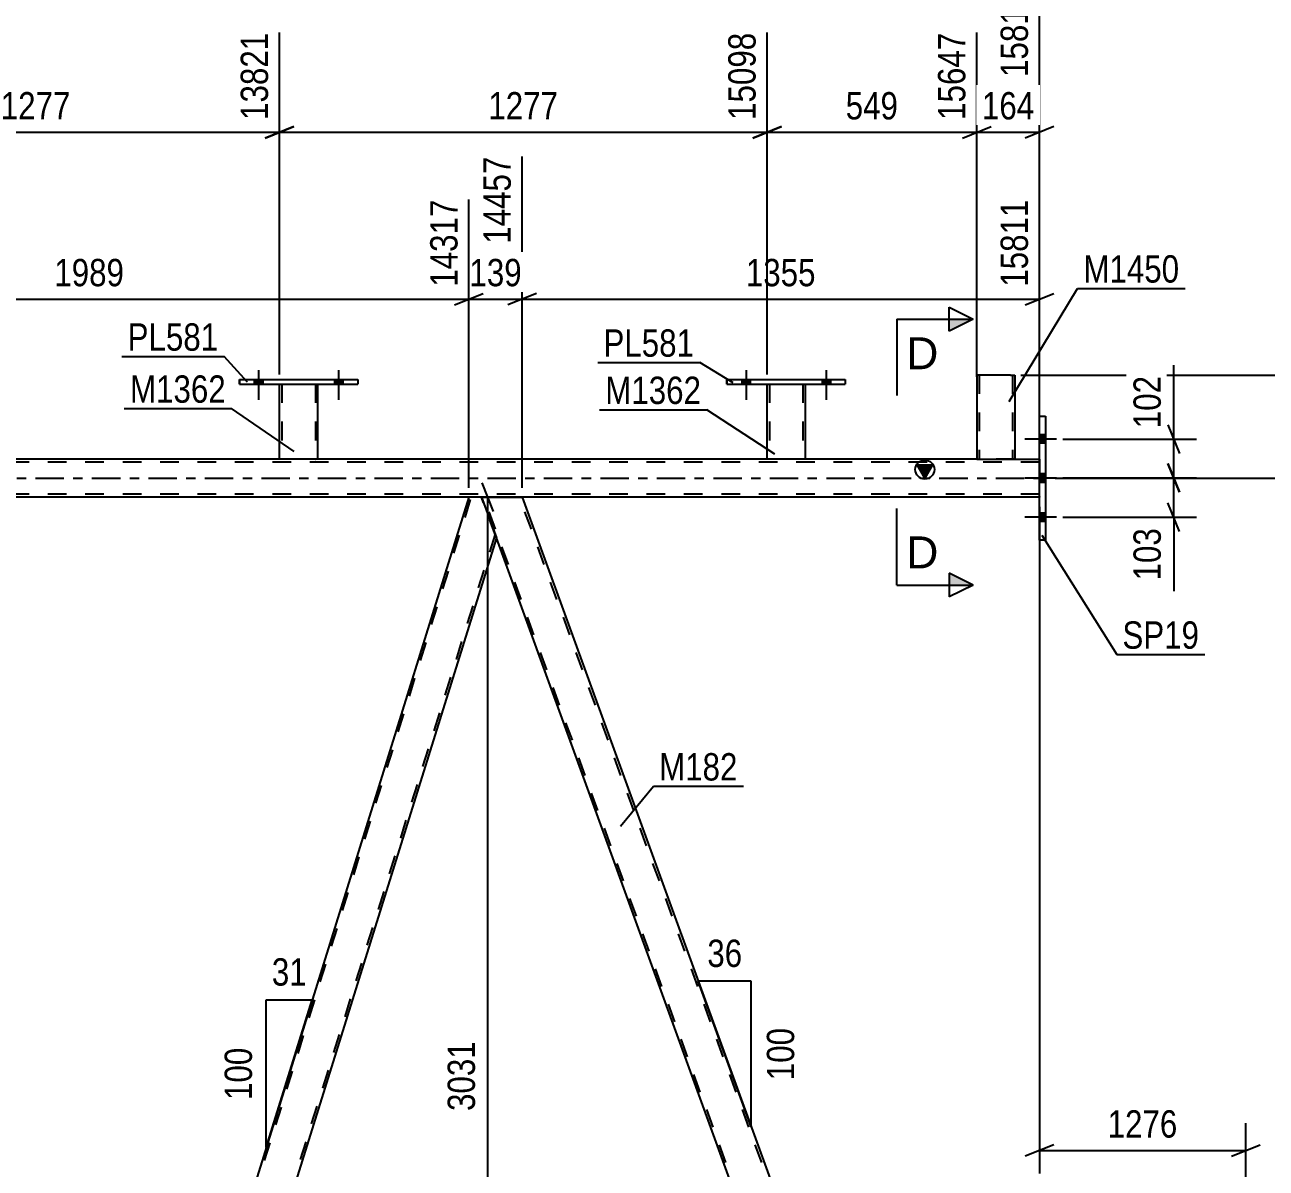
# Model space of a CAD drawing. Header units: millimetres. Extents: x -78 to 763, y -439 to 155.
# Drawn here: x 512.2 to 642.2, y -72.3 to 47.5 of the extents above; entities that cross this region are included whole.
import ezdxf

# ---------------------------------------------------------------- set-up
doc = ezdxf.new("R2010")
doc.units = ezdxf.units.MM
doc.linetypes.add('DXK_LINE_DOT2', pattern=[3.9198, 1.9599, -1.9599])
doc.linetypes.add('DXK_LINE_DOT3', pattern=[5.9187, 2.979, -0.9799, 0.9799, -0.9799])
doc.styles.add('Arial', font='ARIAL.TTF', dxfattribs={"height": 0.2})
doc.styles.add('Arial Narrow', font='ARIALN.TTF', dxfattribs={"height": 0.2})

# ---------------------------------------------------------------- blocks, each defined once
blk = doc.blocks.new('Part-800830732-8464 - 2550')
at = {"color": 2, "linetype": 'Continuous'}
for p, q in [((538.88, 2), (538.88, 9.84)), ((542.88, 9.84), (542.88, 2)), ((542.84, 2), (538.88, 2)), ((542.88, 2), (542.84, 2))]:
    blk.add_line(p, q, dxfattribs=at)
at = {"color": 7, "linetype": 'DXK_LINE_DOT2'}
for p, q in [((538.88, 9.84), (542.88, 9.84)), ((538.88, 9.84), (538.88, 9.84)), ((538.88, 9.84), (538.88, 9.84)), ((539.12, 9.84), (539.12, 2)), ((542.64, 9.84), (542.64, 2)), ((542.88, 9.84), (542.88, 9.84)), ((542.88, 9.84), (542.88, 9.84)), ((542.62, 2), (542.64, 2))]:
    blk.add_line(p, q, dxfattribs=at)
blk = doc.blocks.new('Part-800830732-8465 - 2550')
at = {"color": 2, "linetype": 'Continuous'}
for p, q in [((534.68, 9.84), (534.68, 10.32)), ((534.68, 10.32), (534.68, 10.32)), ((534.68, 10.32), (547.08, 10.32)), ((534.68, 9.84), (534.68, 9.84)), ((534.68, 9.84), (547.08, 9.84)), ((547.08, 10.32), (547.08, 9.84))]:
    blk.add_line(p, q, dxfattribs=at)
at = {"color": 7, "linetype": 'DXK_LINE_DOT2'}
for p, q in [((534.68, 10.32), (534.68, 9.84)), ((534.68, 10.32), (534.68, 10.32)), ((534.68, 9.84), (534.68, 9.84)), ((547.08, 10.32), (547.08, 9.84))]:
    blk.add_line(p, q, dxfattribs=at)
blk = doc.blocks.new('Bolt-800830732-8491 - 2550')
at = {"linetype": 'Continuous'}
for points in [[(587.32, 9.84), (588.2, 9.84), (588.2, 10.32), (587.32, 10.32)], [(595.72, 9.84), (596.6, 9.84), (596.6, 10.32), (595.72, 10.32)]]:
    blk.add_hatch(color=1, dxfattribs=at).paths.add_polyline_path(points)
at = {"color": 1, "linetype": 'Continuous'}
for p, q in [((587.76, 11.32), (587.76, 8.2)), ((596.16, 11.32), (596.16, 8.2)), ((587.32, 10.32), (587.32, 9.84)), ((588.2, 10.32), (588.2, 9.84)), ((595.72, 10.32), (595.72, 9.84)), ((596.6, 10.32), (596.6, 9.84))]:
    blk.add_line(p, q, dxfattribs=at)
blk = doc.blocks.new('Bolt-800830732-8490 - 2550')
at = {"linetype": 'Continuous'}
for points in [[(536.24, 9.84), (537.12, 9.84), (537.12, 10.32), (536.24, 10.32)], [(544.64, 9.84), (545.52, 9.84), (545.52, 10.32), (544.64, 10.32)]]:
    blk.add_hatch(color=1, dxfattribs=at).paths.add_polyline_path(points)
at = {"color": 1, "linetype": 'Continuous'}
for p, q in [((536.68, 11.32), (536.68, 8.2)), ((545.08, 11.32), (545.08, 8.2)), ((536.24, 10.32), (536.24, 9.84)), ((537.12, 10.32), (537.12, 9.84)), ((544.64, 10.32), (544.64, 9.84)), ((545.52, 10.32), (545.52, 9.84))]:
    blk.add_line(p, q, dxfattribs=at)
blk = doc.blocks.new('Part-800830732-2698 - 2550')
at = {"color": 2, "linetype": 'Continuous'}
for p, q in [((618.49, -6.5), (618.49, 6.5)), ((618.49, 6.5), (619.13, 6.5)), ((619.13, 6.5), (619.13, -6.5)), ((619.13, -6.5), (618.49, -6.5))]:
    blk.add_line(p, q, dxfattribs=at)
blk = doc.blocks.new('Bolt-800830732-2828 - 2550')
at = {"linetype": 'Continuous'}
for points in [[(618.49, 4.54), (618.49, 3.66), (619.13, 3.66), (619.13, 4.54)], [(618.49, 4.54), (618.49, 3.66), (619.13, 3.66), (619.13, 4.54)], [(618.49, 4.54), (618.49, 3.66), (619.13, 3.66), (619.13, 4.54)], [(618.49, 0.44), (618.49, -0.44), (619.13, -0.44), (619.13, 0.44)], [(618.49, 0.44), (618.49, -0.44), (619.13, -0.44), (619.13, 0.44)], [(618.49, -3.66), (618.49, -4.54), (619.13, -4.54), (619.13, -3.66)], [(618.49, -3.66), (618.49, -4.54), (619.13, -4.54), (619.13, -3.66)], [(618.49, -3.66), (618.49, -4.54), (619.13, -4.54), (619.13, -3.66)]]:
    blk.add_hatch(color=1, dxfattribs=at).paths.add_polyline_path(points)
at = {"color": 1, "linetype": 'Continuous'}
for p, q in [((620.29, 4.1), (616.97, 4.1)), ((620.29, 4.1), (616.97, 4.1)), ((620.29, 4.1), (616.97, 4.1)), ((619.13, 4.54), (618.49, 4.54)), ((619.13, 4.54), (618.49, 4.54)), ((619.13, 4.54), (618.49, 4.54)), ((619.13, 3.66), (618.49, 3.66)), ((619.13, 3.66), (618.49, 3.66)), ((619.13, 3.66), (618.49, 3.66)), ((620.29, 0), (616.97, 0)), ((620.29, 0), (616.97, 0)), ((619.13, 0.44), (618.49, 0.44)), ((619.13, 0.44), (618.49, 0.44)), ((619.13, -0.44), (618.49, -0.44)), ((619.13, -0.44), (618.49, -0.44)), ((619.13, -3.66), (618.49, -3.66)), ((619.13, -3.66), (618.49, -3.66)), ((619.13, -3.66), (618.49, -3.66)), ((620.29, -4.1), (616.97, -4.1)), ((620.29, -4.1), (616.97, -4.1)), ((620.29, -4.1), (616.97, -4.1)), ((619.13, -4.54), (618.49, -4.54)), ((619.13, -4.54), (618.49, -4.54)), ((619.13, -4.54), (618.49, -4.54))]:
    blk.add_line(p, q, dxfattribs=at)
blk = doc.blocks.new('Part-800830732-2729 - 2550')
at = {"linetype": 'Continuous'}
blk.add_hatch(color=2, dxfattribs=at).paths.add_polyline_path([(606.49, 0), (605.69, 1.4), (607.29, 1.4)])
at = {"color": 7, "linetype": 'DXK_LINE_DOT2'}
for p, q in [((618.49, 1.68), (10.22, 1.68)), ((542.88, 2), (538.88, 2)), ((593.96, 2), (589.96, 2)), ((615.93, 2), (611.93, 2)), ((618.49, 2), (618.49, -2)), ((618.49, -1.68), (10.22, -1.68)), ((564.31, -2), (558.73, -2))]:
    blk.add_line(p, q, dxfattribs=at)
at = {"color": 2, "linetype": 'Continuous'}
for p, q in [((538.88, 2), (491.79, 2)), ((589.96, 2), (542.88, 2)), ((611.93, 2), (593.96, 2)), ((606.49, 0), (605.69, 1.4)), ((605.69, 1.4), (607.29, 1.4)), ((607.29, 1.4), (606.49, 0)), ((615.93, 2), (618.49, 2)), ((558.73, -2), (479.17, -2)), ((618.49, -2), (564.31, -2))]:
    blk.add_line(p, q, dxfattribs=at)
at = {"color": 7, "linetype": 'DXK_LINE_DOT3'}
blk.add_line((10.22, 0), (618.49, 0), dxfattribs=at)
at = {"color": 2, "linetype": 'Continuous'}
blk.add_circle((606.49, 0.9), 1, dxfattribs=at)
blk = doc.blocks.new('Bolt-800830732-8489 - 2550')
at = {"linetype": 'Continuous'}
for points in [[(536.24, 9.84), (537.12, 9.84), (537.12, 10.32), (536.24, 10.32)], [(544.64, 9.84), (545.52, 9.84), (545.52, 10.32), (544.64, 10.32)]]:
    blk.add_hatch(color=1, dxfattribs=at).paths.add_polyline_path(points)
at = {"color": 1, "linetype": 'Continuous'}
for p, q in [((536.68, 11.32), (536.68, 8.2)), ((545.08, 11.32), (545.08, 8.2)), ((536.24, 10.32), (536.24, 9.84)), ((537.12, 10.32), (537.12, 9.84)), ((544.64, 10.32), (544.64, 9.84)), ((545.52, 10.32), (545.52, 9.84))]:
    blk.add_line(p, q, dxfattribs=at)
blk = doc.blocks.new('Part-800830732-2798 - 2550')
at = {"color": 2, "linetype": 'Continuous'}
for p, q in [((560.05, -2), (563.79, -2)), ((563.79, -2), (564.31, -2)), ((564.31, -2), (608.43, -123.22)), ((604.17, -123.22), (561.6, -6.25))]:
    blk.add_line(p, q, dxfattribs=at)
at = {"color": 7, "linetype": 'DXK_LINE_DOT2'}
for p, q in [((561.6, -6.25), (560.05, -2)), ((604.42, -123.22), (560.3, -2)), ((608.17, -123.22), (564.05, -2)), ((608.43, -123.22), (604.17, -123.22))]:
    blk.add_line(p, q, dxfattribs=at)
blk = doc.blocks.new('Part-800830732-2808 - 2550')
at = {"color": 7, "linetype": 'DXK_LINE_DOT2'}
for p, q in [((522.16, -120.12), (558.98, -2)), ((561.46, -5.88), (524.89, -123.22)), ((522.45, -118.4), (522.03, -119.75)), ((526.64, -118.4), (525.14, -123.22)), ((523.29, -123.22), (522.03, -119.75)), ((525.14, -123.22), (523.29, -123.22))]:
    blk.add_line(p, q, dxfattribs=at)
at = {"color": 2, "linetype": 'Continuous'}
for p, q in [((558.73, -2), (522.45, -118.4)), ((560.05, -2), (558.73, -2)), ((560.05, -2), (561.6, -6.25)), ((561.6, -6.25), (526.64, -118.4))]:
    blk.add_line(p, q, dxfattribs=at)
blk = doc.blocks.new('Part-800830732-2813 - 2550')
at = {"color": 2, "linetype": 'Continuous'}
for p, q in [((478.66, -2), (474.91, -2)), ((479.17, -2), (478.66, -2)), ((521.54, -118.4), (479.17, -2)), ((517.28, -118.4), (476.46, -6.25))]:
    blk.add_line(p, q, dxfattribs=at)
at = {"color": 7, "linetype": 'DXK_LINE_DOT2'}
for p, q in [((474.91, -2), (476.46, -6.25)), ((519.29, -123.22), (475.17, -2)), ((523.04, -123.22), (478.92, -2)), ((519.03, -123.22), (517.28, -118.4)), ((523.29, -123.22), (521.54, -118.4)), ((523.29, -123.22), (519.03, -123.22))]:
    blk.add_line(p, q, dxfattribs=at)
blk = doc.blocks.new('Part-800830732-8466 - 2550')
at = {"color": 2, "linetype": 'Continuous'}
for p, q in [((589.96, 2), (589.96, 9.84)), ((593.96, 9.84), (593.96, 2)), ((593.92, 2), (589.96, 2)), ((593.96, 2), (593.92, 2))]:
    blk.add_line(p, q, dxfattribs=at)
at = {"color": 7, "linetype": 'DXK_LINE_DOT2'}
for p, q in [((589.96, 9.84), (593.96, 9.84)), ((589.96, 9.84), (589.96, 9.84)), ((589.96, 9.84), (589.96, 9.84)), ((590.2, 9.84), (590.2, 2)), ((593.72, 9.84), (593.72, 2)), ((593.96, 9.84), (593.96, 9.84)), ((593.96, 9.84), (593.96, 9.84)), ((593.7, 2), (593.72, 2))]:
    blk.add_line(p, q, dxfattribs=at)
blk = doc.blocks.new('Part-800830732-8467 - 2550')
at = {"color": 2, "linetype": 'Continuous'}
for p, q in [((585.76, 9.84), (585.76, 10.32)), ((585.76, 10.32), (585.76, 10.32)), ((585.76, 10.32), (598.16, 10.32)), ((585.76, 9.84), (585.76, 9.84)), ((585.76, 9.84), (598.16, 9.84)), ((598.16, 10.32), (598.16, 9.84))]:
    blk.add_line(p, q, dxfattribs=at)
at = {"color": 7, "linetype": 'DXK_LINE_DOT2'}
for p, q in [((585.76, 10.32), (585.76, 9.84)), ((585.76, 10.32), (585.76, 10.32)), ((585.76, 9.84), (585.76, 9.84)), ((598.16, 10.32), (598.16, 9.84))]:
    blk.add_line(p, q, dxfattribs=at)
blk = doc.blocks.new('Part-800830732-8468 - 2550')
at = {"color": 2, "linetype": 'Continuous'}
for p, q in [((611.93, 10.8), (611.93, 2)), ((615.45, 10.8), (611.93, 10.8)), ((615.45, 10.8), (615.93, 10.8)), ((615.93, 10.8), (615.93, 2)), ((611.93, 2), (615.9, 2)), ((615.93, 2), (615.9, 2))]:
    blk.add_line(p, q, dxfattribs=at)
at = {"color": 7, "linetype": 'DXK_LINE_DOT2'}
for p, q in [((612.17, 10.8), (612.17, 2)), ((615.54, 10.8), (615.62, 10.8)), ((615.62, 10.8), (615.64, 10.8)), ((615.64, 10.8), (615.67, 10.8)), ((615.67, 10.8), (615.69, 10.8)), ((615.69, 10.8), (615.69, 2)), ((615.67, 2), (615.69, 2))]:
    blk.add_line(p, q, dxfattribs=at)
blk = doc.blocks.new('Bolt-800830732-8492 - 2550')
at = {"linetype": 'Continuous'}
for points in [[(587.32, 9.84), (588.2, 9.84), (588.2, 10.32), (587.32, 10.32)], [(595.72, 9.84), (596.6, 9.84), (596.6, 10.32), (595.72, 10.32)]]:
    blk.add_hatch(color=1, dxfattribs=at).paths.add_polyline_path(points)
at = {"color": 1, "linetype": 'Continuous'}
for p, q in [((587.76, 11.32), (587.76, 8.2)), ((596.16, 11.32), (596.16, 8.2)), ((587.32, 10.32), (587.32, 9.84)), ((588.2, 10.32), (588.2, 9.84)), ((595.72, 10.32), (595.72, 9.84)), ((596.6, 10.32), (596.6, 9.84))]:
    blk.add_line(p, q, dxfattribs=at)
blk = doc.blocks.new('StraightDimension-800830732-3612 - 2550')
at = {"color": 7, "linetype": 'Continuous'}
for p, q in [((564.31, -1), (564.31, 33.69)), ((618.49, 3), (618.49, 29.19)), ((565.81, 19.35), (562.81, 18.15)), ((564.31, 18.75), (618.49, 18.75)), ((616.99, 18.15), (619.99, 19.35))]:
    blk.add_line(p, q, dxfattribs=at)
at = {"color": 0}
blk.add_wipeout([(595.65, 19.5), (595.65, 23.7), (587.14, 23.7), (587.14, 19.5)], dxfattribs=at)
at = {"color": 3, "style": 'Arial Narrow'}
blk.add_text('1355', height=2.863, dxfattribs=at).set_placement((587.74, 20.1))
at = {"color": 0, "linetype": 'Continuous'}
blk.add_wipeout([(617.89, 29.79), (613.69, 29.79), (613.69, 19.45), (617.89, 19.45)], dxfattribs=at)
at = {"color": 3, "linetype": 'Continuous', "style": 'Arial Narrow'}
blk.add_text('15811', height=2.863, rotation=90.0002, dxfattribs=at).set_placement((617.29, 20.05))
blk = doc.blocks.new('StraightDimension-800830732-3588 - 2550')
at = {"color": 7, "linetype": 'Continuous'}
for p, q in [((564.31, -1), (564.31, 33.69)), ((558.73, -1), (558.73, 29.19)), ((557.23, 18.15), (560.23, 19.35)), ((558.73, 18.75), (564.31, 18.75)), ((565.81, 19.35), (562.81, 18.15))]:
    blk.add_line(p, q, dxfattribs=at)
at = {"color": 0}
blk.add_wipeout([(564.86, 19.5), (564.86, 23.7), (558.18, 23.7), (558.18, 19.5)], dxfattribs=at)
at = {"color": 3, "style": 'Arial Narrow'}
blk.add_text('139', height=2.863, dxfattribs=at).set_placement((558.78, 20.1))
at = {"color": 0, "linetype": 'Continuous'}
blk.add_wipeout([(563.71, 34.29), (559.51, 34.29), (559.51, 23.95), (563.71, 23.95)], dxfattribs=at)
at = {"color": 3, "linetype": 'Continuous', "style": 'Arial Narrow'}
blk.add_text('14457', height=2.863, rotation=90.0002, dxfattribs=at).set_placement((563.11, 24.55))
blk = doc.blocks.new('StraightDimension-800830732-13131 - 2550')
at = {"color": 7, "linetype": 'Continuous'}
for p, q in [((538.88, 10.84), (538.88, 46.66)), ((589.96, 10.84), (589.96, 46.66)), ((540.38, 36.82), (537.38, 35.62)), ((588.46, 35.62), (591.46, 36.82)), ((538.88, 36.22), (589.96, 36.22))]:
    blk.add_line(p, q, dxfattribs=at)
at = {"color": 0}
blk.add_wipeout([(568.67, 36.97), (568.67, 41.17), (560.16, 41.17), (560.16, 36.97)], dxfattribs=at)
at = {"color": 3, "style": 'Arial Narrow'}
blk.add_text('1277', height=2.863, dxfattribs=at).set_placement((560.76, 37.57))
at = {"color": 0, "linetype": 'Continuous'}
blk.add_wipeout([(589.36, 47.26), (585.16, 47.26), (585.16, 36.92), (589.36, 36.92)], dxfattribs=at)
at = {"color": 3, "linetype": 'Continuous', "style": 'Arial Narrow'}
blk.add_text('15098', height=2.863, rotation=90.0002, dxfattribs=at).set_placement((588.76, 37.52))
blk = doc.blocks.new('StraightDimension-800830732-13130 - 2550')
at = {"color": 7, "linetype": 'Continuous'}
for p, q in [((589.96, 10.84), (589.96, 46.66)), ((611.93, 10.61), (611.93, 46.66)), ((591.46, 36.82), (588.46, 35.62)), ((610.43, 35.62), (613.43, 36.82)), ((589.96, 36.22), (611.93, 36.22))]:
    blk.add_line(p, q, dxfattribs=at)
at = {"color": 0}
blk.add_wipeout([(604.29, 36.97), (604.29, 41.17), (597.6, 41.17), (597.6, 36.97)], dxfattribs=at)
at = {"color": 3, "style": 'Arial Narrow'}
blk.add_text('549', height=2.863, dxfattribs=at).set_placement((598.2, 37.57))
at = {"color": 0, "linetype": 'Continuous'}
blk.add_wipeout([(611.33, 47.26), (607.13, 47.26), (607.13, 36.92), (611.33, 36.92)], dxfattribs=at)
at = {"color": 3, "linetype": 'Continuous', "style": 'Arial Narrow'}
blk.add_text('15647', height=2.863, rotation=90.0002, dxfattribs=at).set_placement((610.73, 37.52))
blk = doc.blocks.new('StraightDimension-800830732-13129 - 2550')
at = {"color": 7, "linetype": 'Continuous'}
for p, q in [((618.49, 3), (618.49, 51.16)), ((611.93, 10.61), (611.93, 46.66)), ((610.43, 35.62), (613.43, 36.82)), ((619.99, 36.82), (616.99, 35.62)), ((611.93, 36.22), (618.49, 36.22))]:
    blk.add_line(p, q, dxfattribs=at)
at = {"color": 0}
blk.add_wipeout([(618.55, 36.97), (618.55, 41.17), (611.87, 41.17), (611.87, 36.97)], dxfattribs=at)
at = {"color": 3, "style": 'Arial Narrow'}
blk.add_text('164', height=2.863, dxfattribs=at).set_placement((612.47, 37.57))
at = {"color": 0, "linetype": 'Continuous'}
blk.add_wipeout([(617.89, 51.76), (613.69, 51.76), (613.69, 41.42), (617.89, 41.42)], dxfattribs=at)
at = {"color": 3, "linetype": 'Continuous', "style": 'Arial Narrow'}
blk.add_text('15811', height=2.863, rotation=90.0002, dxfattribs=at).set_placement((617.29, 42.02))
blk = doc.blocks.new('StraightDimension-800830732-16202 - 2550')
at = {"color": 7, "linetype": 'Continuous'}
blk.add_line((616.54, 10.8), (672.03, 10.8), dxfattribs=at)
blk = doc.blocks.new('StraightDimension-800830732-3564 - 2550')
at = {"color": 7, "linetype": 'Continuous'}
for p, q in [((479.17, -1), (479.17, 33.69)), ((558.73, -1), (558.73, 29.19)), ((480.67, 19.35), (477.67, 18.15)), ((479.17, 18.75), (558.73, 18.75)), ((557.23, 18.15), (560.23, 19.35))]:
    blk.add_line(p, q, dxfattribs=at)
at = {"color": 0}
blk.add_wipeout([(523.21, 19.5), (523.21, 23.7), (514.69, 23.7), (514.69, 19.5)], dxfattribs=at)
at = {"color": 3, "style": 'Arial Narrow'}
blk.add_text('1989', height=2.863, dxfattribs=at).set_placement((515.29, 20.1))
at = {"color": 0, "linetype": 'Continuous'}
blk.add_wipeout([(558.13, 29.79), (553.93, 29.79), (553.93, 19.45), (558.13, 19.45)], dxfattribs=at)
at = {"color": 3, "linetype": 'Continuous', "style": 'Arial Narrow'}
blk.add_text('14317', height=2.863, rotation=90.0002, dxfattribs=at).set_placement((557.53, 20.05))
blk = doc.blocks.new('StraightDimension-800830732-2863 - 2550')
at = {"color": 7, "linetype": 'Continuous'}
for p, q in [((662.86, -1.5), (661.66, 1.5)), ((620.13, 0), (664.66, 0)), ((662.26, -125.86), (662.26, 0)), ((661.66, -124.36), (662.86, -127.36)), ((641.75, -125.86), (664.66, -125.86))]:
    blk.add_line(p, q, dxfattribs=at)
at = {"color": 0}
blk.add_wipeout([(661.51, -58.67), (657.31, -58.67), (657.31, -67.19), (661.51, -67.19)], dxfattribs=at)
at = {"color": 3, "style": 'Arial Narrow'}
blk.add_text('3147', height=2.863, rotation=90.0002, dxfattribs=at).set_placement((660.91, -66.59))
blk = doc.blocks.new('StraightDimension-800830732-13132 - 2550')
at = {"color": 7, "linetype": 'Continuous'}
for p, q in [((487.79, 10.84), (487.79, 46.66)), ((538.88, 10.84), (538.88, 46.66)), ((489.29, 36.82), (486.29, 35.62)), ((537.38, 35.62), (540.38, 36.82)), ((487.79, 36.22), (538.88, 36.22))]:
    blk.add_line(p, q, dxfattribs=at)
at = {"color": 0}
blk.add_wipeout([(517.59, 36.97), (517.59, 41.17), (509.08, 41.17), (509.08, 36.97)], dxfattribs=at)
at = {"color": 3, "style": 'Arial Narrow'}
blk.add_text('1277', height=2.863, dxfattribs=at).set_placement((509.68, 37.57))
at = {"color": 0, "linetype": 'Continuous'}
blk.add_wipeout([(538.28, 47.26), (534.08, 47.26), (534.08, 36.92), (538.28, 36.92)], dxfattribs=at)
at = {"color": 3, "linetype": 'Continuous', "style": 'Arial Narrow'}
blk.add_text('13821', height=2.863, rotation=90.0002, dxfattribs=at).set_placement((537.68, 37.52))
blk = doc.blocks.new('StraightDimension-800830732-3260 - 2550')
at = {"color": 7, "linetype": 'Continuous'}
for p, q in [((618.49, -3), (618.49, -72.81)), ((640.11, -122.22), (640.11, -67.56)), ((619.99, -69.81), (616.99, -71.01)), ((638.61, -71.01), (641.61, -69.81)), ((618.49, -70.41), (640.11, -70.41))]:
    blk.add_line(p, q, dxfattribs=at)
at = {"color": 0}
blk.add_wipeout([(633.56, -69.66), (633.56, -65.46), (625.04, -65.46), (625.04, -69.66)], dxfattribs=at)
at = {"color": 3, "style": 'Arial Narrow'}
blk.add_text('1276', height=2.863, dxfattribs=at).set_placement((625.64, -69.06))
blk = doc.blocks.new('StraightDimension-800830732-13023 - 2550')
at = {"color": 7, "linetype": 'Continuous'}
for p, q in [((632.56, 4.1), (632.56, 11.83)), ((632.56, 4.1), (632.56, 11.83)), ((631.96, 5.6), (633.16, 2.6)), ((620.96, 4.1), (634.96, 4.1)), ((632.56, 0.02), (632.56, 4.1)), ((633.16, -1.48), (631.96, 1.52)), ((620.96, 0.02), (634.96, 0.02))]:
    blk.add_line(p, q, dxfattribs=at)
at = {"color": 0}
blk.add_wipeout([(631.81, 11.31), (627.61, 11.31), (627.61, 4.63), (631.81, 4.63)], dxfattribs=at)
at = {"color": 3, "style": 'Arial Narrow'}
blk.add_text('102', height=2.863, rotation=90.0002, dxfattribs=at).set_placement((631.21, 5.23))
blk = doc.blocks.new('StraightDimension-800830732-13024 - 2550')
at = {"color": 7, "linetype": 'Continuous'}
for p, q in [((631.96, 1.52), (633.16, -1.48)), ((620.96, 0.02), (634.96, 0.02)), ((632.56, -4.1), (632.56, 0.02)), ((633.16, -5.6), (631.96, -2.6)), ((620.96, -4.1), (634.96, -4.1)), ((632.56, -4.1), (632.56, -11.83)), ((632.56, -4.1), (632.56, -11.83))]:
    blk.add_line(p, q, dxfattribs=at)
at = {"color": 0}
blk.add_wipeout([(631.81, -4.62), (627.61, -4.62), (627.61, -11.31), (631.81, -11.31)], dxfattribs=at)
at = {"color": 3, "style": 'Arial Narrow'}
blk.add_text('103', height=2.863, rotation=90.0002, dxfattribs=at).set_placement((631.21, -10.71))
blk = doc.blocks.new('AngleDimension-800830732-13840 - 2550')
at = {"color": 7, "linetype": 'Continuous'}
for p, q in [((537.5, -54.64), (542.32, -54.64)), ((537.5, -70.11), (542.32, -54.64)), ((537.5, -70.11), (537.5, -54.64)), ((538.54, -66.77), (542.32, -54.64))]:
    blk.add_line(p, q, dxfattribs=at)
at = {"color": 0}
for points in [[(542.34, -53.74), (542.34, -49.54), (537.48, -49.54), (537.48, -53.74)], [(536.6, -59.03), (532.4, -59.03), (532.4, -65.72), (536.6, -65.72)]]:
    blk.add_wipeout(points, dxfattribs=at)
at = {"color": 3, "style": 'Arial Narrow'}
blk.add_text('31', height=2.863, dxfattribs=at).set_placement((538.08, -53.14))
blk.add_text('100', height=2.863, rotation=90.0002, dxfattribs=at).set_placement((536, -65.12))
blk = doc.blocks.new('AngleDimension-800830732-13854 - 2550')
at = {"color": 7, "linetype": 'Continuous'}
for p, q in [((586.59, -63.21), (582.76, -52.69)), ((588.3, -52.69), (582.76, -52.69)), ((588.3, -67.92), (582.76, -52.69)), ((588.3, -67.92), (588.3, -52.69))]:
    blk.add_line(p, q, dxfattribs=at)
at = {"color": 0}
for points in [[(587.95, -51.79), (587.95, -47.59), (583.1, -47.59), (583.1, -51.79)], [(593.4, -56.96), (589.2, -56.96), (589.2, -63.65), (593.4, -63.65)]]:
    blk.add_wipeout(points, dxfattribs=at)
at = {"color": 3, "style": 'Arial Narrow'}
blk.add_text('36', height=2.863, dxfattribs=at).set_placement((583.7, -51.19))
blk.add_text('100', height=2.863, rotation=90.0002, dxfattribs=at).set_placement((592.8, -63.05))
blk = doc.blocks.new('StraightDimension-800830732-14149 - 2550')
at = {"color": 7, "linetype": 'Continuous'}
for p, q in [((561.31, -3.5), (560.11, -0.5)), ((597.66, -2), (557.86, -2)), ((560.71, -123.22), (560.71, -2)), ((560.11, -121.72), (561.31, -124.72)), ((596.79, -123.22), (557.86, -123.22))]:
    blk.add_line(p, q, dxfattribs=at)
at = {"color": 0}
blk.add_wipeout([(559.96, -58.35), (555.76, -58.35), (555.76, -66.87), (559.96, -66.87)], dxfattribs=at)
at = {"color": 3, "style": 'Arial Narrow'}
blk.add_text('3031', height=2.863, rotation=90.0002, dxfattribs=at).set_placement((559.36, -66.27))
blk = doc.blocks.new('Mark-800830732-2694 - 2550')
at = {"color": 0}
blk.add_wipeout([(635.23, -17.86), (635.23, -14.86), (627.19, -14.86), (627.19, -17.86)], dxfattribs=at)
blk.add_wipeout([(635.23, -17.86), (635.23, -14.86), (627.19, -14.86), (627.19, -17.86)], dxfattribs=at)
at = {"color": 30, "linetype": 'Continuous'}
for p, q in [((618.74, -5.98), (626.59, -18.46)), ((626.59, -18.46), (635.83, -18.46))]:
    blk.add_line(p, q, dxfattribs=at)
at = {"color": 3, "style": 'Arial Narrow'}
blk.add_text('SP19', height=2.863, dxfattribs=at).set_placement((627.19, -17.86))
blk = doc.blocks.new('Mark-800830732-2794 - 2550')
at = {"color": 0}
blk.add_wipeout([(586.88, -31.66), (586.88, -28.66), (578.65, -28.66), (578.65, -31.66)], dxfattribs=at)
blk.add_wipeout([(586.88, -31.66), (586.88, -28.66), (578.65, -28.66), (578.65, -31.66)], dxfattribs=at)
at = {"color": 30, "linetype": 'Continuous'}
for p, q in [((574.61, -36.44), (578.05, -32.26)), ((578.05, -32.26), (587.48, -32.26))]:
    blk.add_line(p, q, dxfattribs=at)
at = {"color": 3, "style": 'Arial Narrow'}
blk.add_text('M182', height=2.863, dxfattribs=at).set_placement((578.65, -31.66))
blk = doc.blocks.new('Mark-800830732-13592 - 2550')
at = {"color": 0}
blk.add_wipeout([(582.33, 12.72), (582.33, 15.72), (572.82, 15.72), (572.82, 12.72)], dxfattribs=at)
blk.add_wipeout([(582.33, 12.72), (582.33, 15.72), (572.82, 15.72), (572.82, 12.72)], dxfattribs=at)
at = {"color": 30, "linetype": 'Continuous'}
for p in [(572.22, 12.12), (586.42, 9.98)]:
    blk.add_line(p, (582.93, 12.12), dxfattribs=at)
at = {"color": 3, "style": 'Arial Narrow'}
blk.add_text('PL581', height=2.863, dxfattribs=at).set_placement((572.82, 12.72))
blk = doc.blocks.new('Mark-800830732-13581 - 2550')
at = {"color": 0}
blk.add_wipeout([(533.27, 7.9), (533.27, 10.9), (523.22, 10.9), (523.22, 7.9)], dxfattribs=at)
blk.add_wipeout([(533.27, 7.9), (533.27, 10.9), (523.22, 10.9), (523.22, 7.9)], dxfattribs=at)
at = {"color": 30, "linetype": 'Continuous'}
for p in [(522.62, 7.3), (540.41, 2.8)]:
    blk.add_line(p, (533.87, 7.3), dxfattribs=at)
at = {"color": 3, "style": 'Arial Narrow'}
blk.add_text('M1362', height=2.863, dxfattribs=at).set_placement((523.22, 7.9))
blk = doc.blocks.new('Mark-800830732-13584 - 2550')
at = {"color": 0}
blk.add_wipeout([(532.48, 13.35), (532.48, 16.35), (522.97, 16.35), (522.97, 13.35)], dxfattribs=at)
blk.add_wipeout([(532.48, 13.35), (532.48, 16.35), (522.97, 16.35), (522.97, 13.35)], dxfattribs=at)
at = {"color": 30, "linetype": 'Continuous'}
for p in [(522.37, 12.75), (535.52, 10.06)]:
    blk.add_line(p, (533.08, 12.75), dxfattribs=at)
at = {"color": 3, "style": 'Arial Narrow'}
blk.add_text('PL581', height=2.863, dxfattribs=at).set_placement((522.97, 13.35))
blk = doc.blocks.new('Mark-800830732-13589 - 2550')
at = {"color": 0}
blk.add_wipeout([(583.06, 7.77), (583.06, 10.77), (573.01, 10.77), (573.01, 7.77)], dxfattribs=at)
blk.add_wipeout([(583.06, 7.77), (583.06, 10.77), (573.01, 10.77), (573.01, 7.77)], dxfattribs=at)
at = {"color": 30, "linetype": 'Continuous'}
for p in [(572.41, 7.17), (590.77, 2.52)]:
    blk.add_line(p, (583.66, 7.17), dxfattribs=at)
at = {"color": 3, "style": 'Arial Narrow'}
blk.add_text('M1362', height=2.863, dxfattribs=at).set_placement((573.01, 7.77))
blk = doc.blocks.new('Mark-800830732-13597 - 2550')
at = {"color": 0}
blk.add_wipeout([(633.15, 20.48), (633.15, 23.48), (623.1, 23.48), (623.1, 20.48)], dxfattribs=at)
blk.add_wipeout([(633.15, 20.48), (633.15, 23.48), (623.1, 23.48), (623.1, 20.48)], dxfattribs=at)
at = {"color": 30, "linetype": 'Continuous'}
for p, q in [((615.33, 8.02), (622.5, 19.88)), ((622.5, 19.88), (633.75, 19.88))]:
    blk.add_line(p, q, dxfattribs=at)
at = {"color": 3, "style": 'Arial Narrow'}
blk.add_text('M1450', height=2.863, dxfattribs=at).set_placement((623.1, 20.48))
blk = doc.blocks.new('SectionMark-800830732-14147 - 2550')
at = {"linetype": 'Continuous'}
for points in [[(609.04, 15.41), (609.04, 16.66), (611.54, 16.66)], [(609.04, -11.19), (609.04, -9.94), (611.54, -11.19)]]:
    blk.add_hatch(color=6, dxfattribs=at).paths.add_polyline_path(points)
at = {"color": 6, "linetype": 'Continuous'}
for p, q in [((609.04, 15.41), (609.04, 17.91)), ((609.04, 17.91), (611.54, 16.66)), ((603.54, 16.66), (603.54, 8.66)), ((603.54, 16.66), (611.54, 16.66)), ((611.54, 16.66), (609.04, 15.41)), ((603.54, -11.19), (603.54, -3.19)), ((611.54, -11.19), (609.04, -9.94)), ((609.04, -9.94), (609.04, -12.44)), ((603.54, -11.19), (611.54, -11.19)), ((611.54, -11.19), (609.04, -12.44))]:
    blk.add_line(p, q, dxfattribs=at)
at = {"color": 0, "linetype": 'Continuous'}
for points in [[(607.91, 11.41), (607.91, 14.91), (604.54, 14.91), (604.54, 11.41)], [(607.91, -9.44), (607.91, -5.94), (604.54, -5.94), (604.54, -9.44)]]:
    blk.add_wipeout(points, dxfattribs=at)
at = {"color": 3, "linetype": 'Continuous', "style": 'Arial'}
for p in [(604.54, 11.41), (604.54, -9.44)]:
    blk.add_text('D', height=3.34, dxfattribs=at).set_placement(p)

msp = doc.modelspace()

# ---------------------------------------------------------------- block references
for name in ['Bolt-800830732-8490 - 2550', 'Bolt-800830732-8489 - 2550', 'Bolt-800830732-8491 - 2550', 'Bolt-800830732-8492 - 2550', 'Part-800830732-8468 - 2550', 'Part-800830732-8465 - 2550', 'Part-800830732-8464 - 2550', 'Part-800830732-8467 - 2550', 'Part-800830732-8466 - 2550', 'Part-800830732-2698 - 2550', 'Bolt-800830732-2828 - 2550', 'Part-800830732-2729 - 2550', 'Part-800830732-2813 - 2550', 'Part-800830732-2808 - 2550', 'Part-800830732-2798 - 2550']:
    msp.add_blockref(name, (0, 0))

# ---------------------------------------------------------------- next in the draw order: block references
msp.add_blockref('StraightDimension-800830732-3612 - 2550', (0, 0))

# ---------------------------------------------------------------- next in the draw order: block references
msp.add_blockref('StraightDimension-800830732-3588 - 2550', (0, 0))

# ---------------------------------------------------------------- next in the draw order: block references
msp.add_blockref('StraightDimension-800830732-13131 - 2550', (0, 0))

# ---------------------------------------------------------------- next in the draw order: block references
msp.add_blockref('StraightDimension-800830732-13130 - 2550', (0, 0))

# ---------------------------------------------------------------- next in the draw order: block references
msp.add_blockref('StraightDimension-800830732-13129 - 2550', (0, 0))

# ---------------------------------------------------------------- next in the draw order: block references
msp.add_blockref('StraightDimension-800830732-16202 - 2550', (0, 0))

# ---------------------------------------------------------------- next in the draw order: block references
for name in ['StraightDimension-800830732-3564 - 2550', 'SectionMark-800830732-14147 - 2550', 'Mark-800830732-13592 - 2550', 'StraightDimension-800830732-2863 - 2550', 'AngleDimension-800830732-13854 - 2550', 'AngleDimension-800830732-13840 - 2550']:
    msp.add_blockref(name, (0, 0))

# ---------------------------------------------------------------- next in the draw order: block references
for name in ['StraightDimension-800830732-13132 - 2550', 'StraightDimension-800830732-13023 - 2550', 'Mark-800830732-13589 - 2550', 'StraightDimension-800830732-14149 - 2550', 'StraightDimension-800830732-3260 - 2550']:
    msp.add_blockref(name, (0, 0))

# ---------------------------------------------------------------- next in the draw order: block references
for name in ['Mark-800830732-13597 - 2550', 'Mark-800830732-13581 - 2550', 'StraightDimension-800830732-13024 - 2550', 'Mark-800830732-2794 - 2550']:
    msp.add_blockref(name, (0, 0))

# ---------------------------------------------------------------- next in the draw order: block references
for name in ['Mark-800830732-13584 - 2550', 'Mark-800830732-2694 - 2550']:
    msp.add_blockref(name, (0, 0))

doc.saveas('drawing.dxf')
